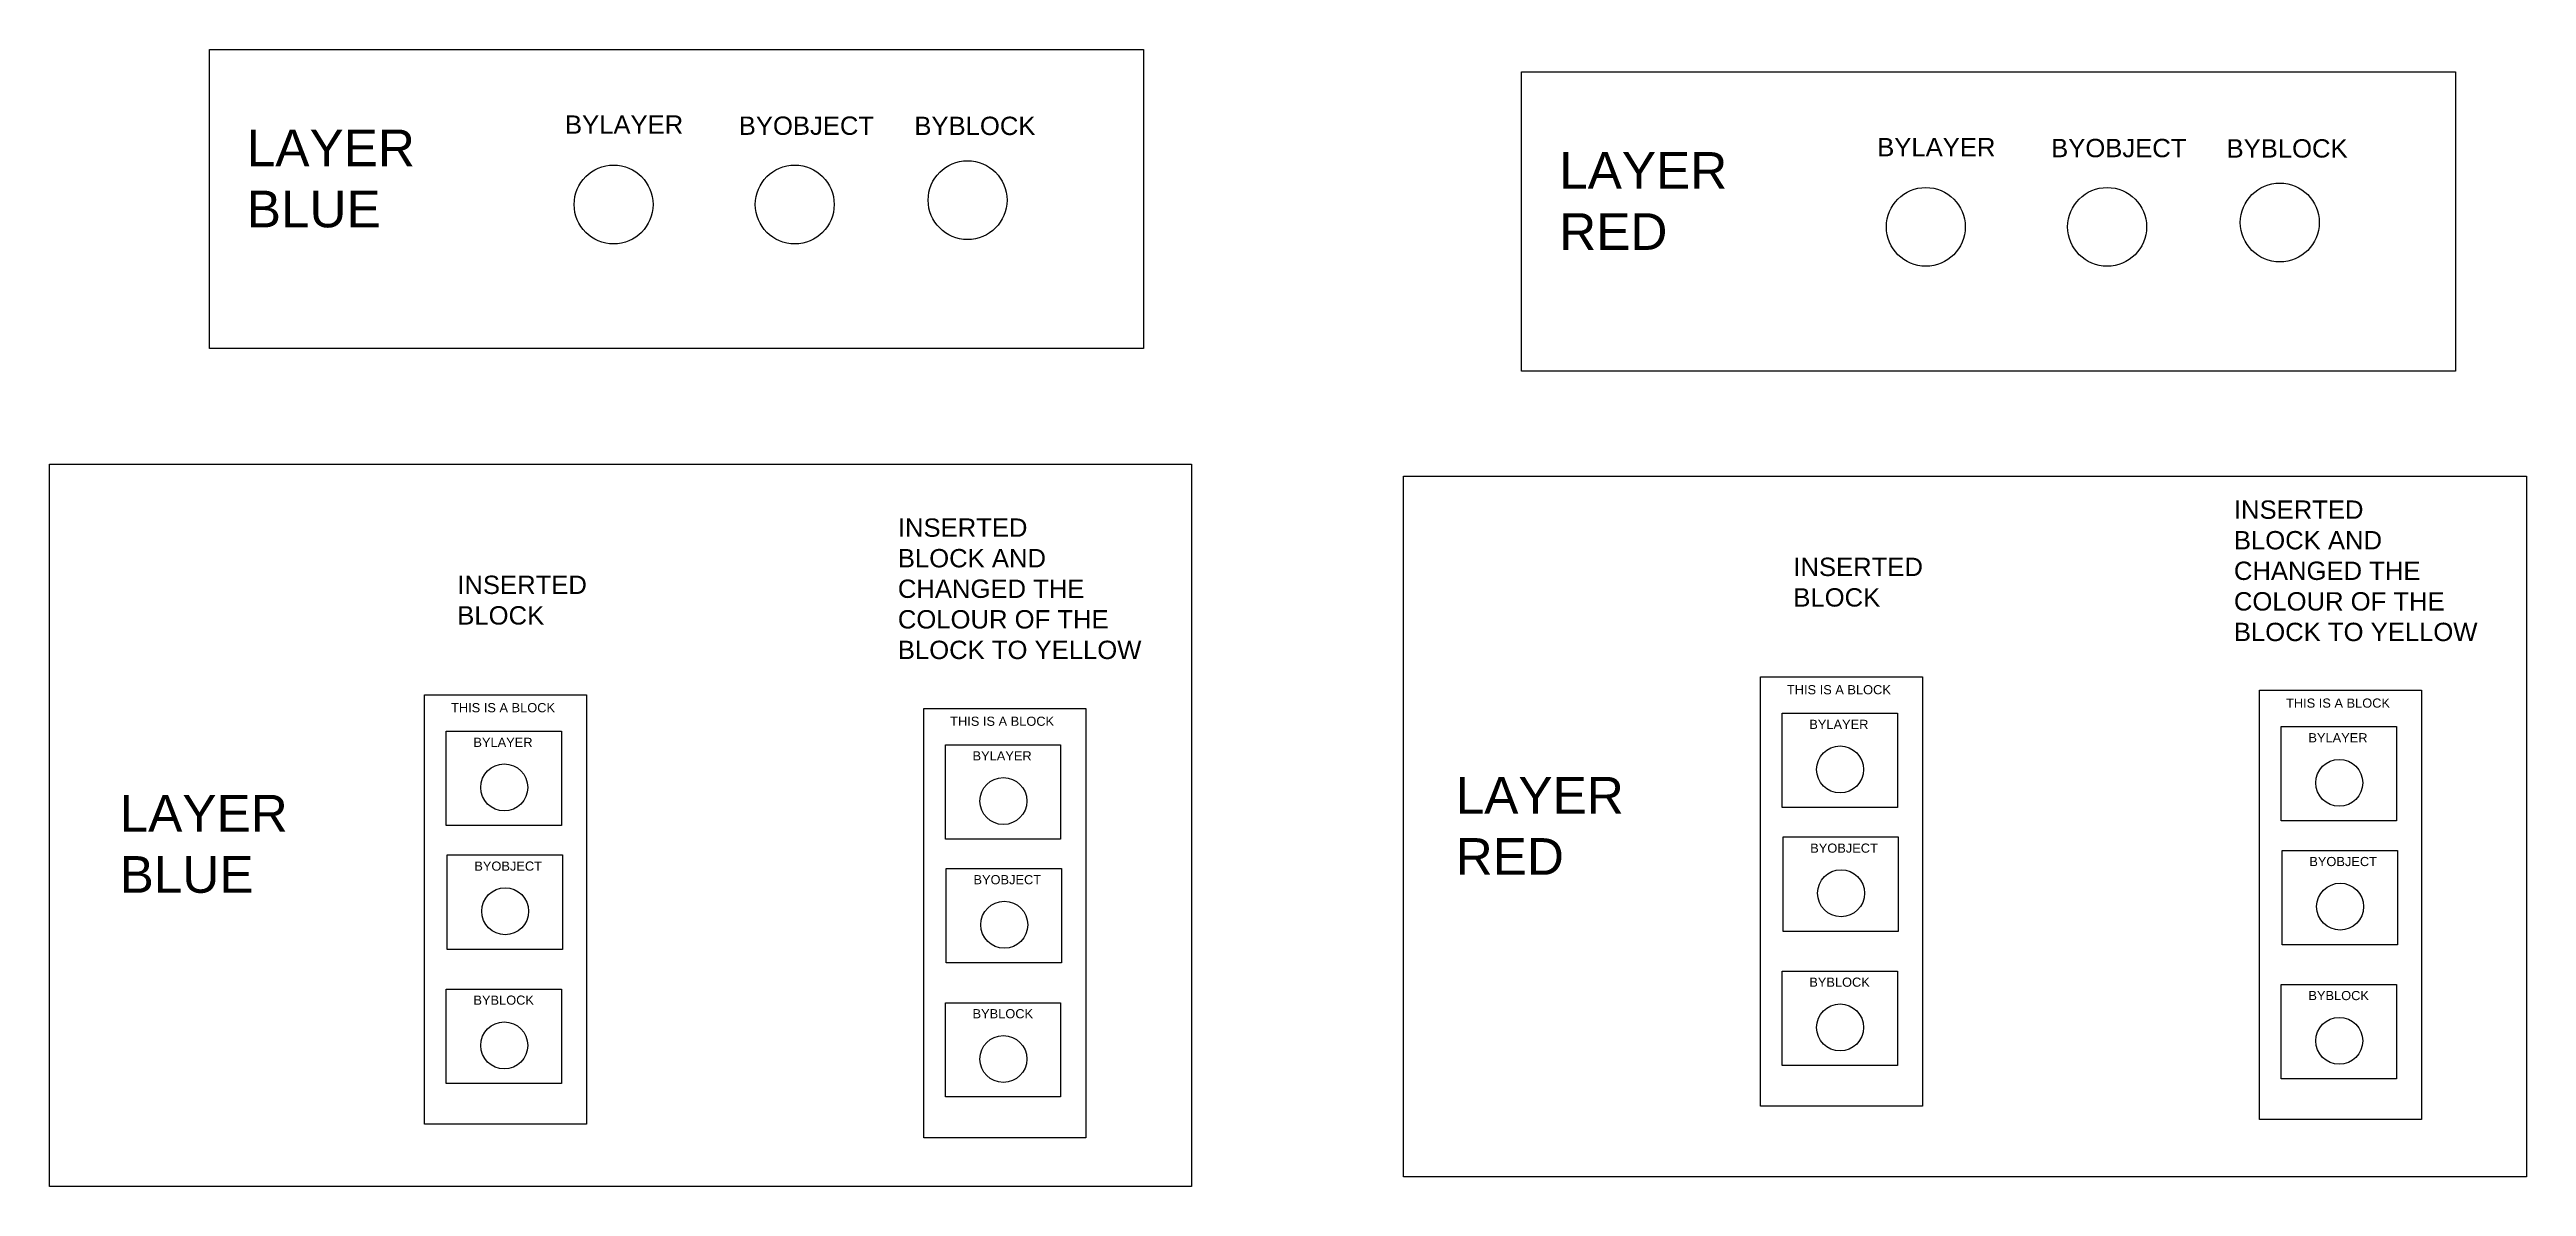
# Model space of a CAD drawing. Header units: inches. Extents: x 40 to 175, y 63 to 125.
import ezdxf

# ---------------------------------------------------------------- set-up
doc = ezdxf.new("R2010")
doc.units = ezdxf.units.IN
doc.header["$MEASUREMENT"] = 0
doc.layers.add('BLUE', color=170, linetype='Continuous')
doc.layers.add('RED', color=10, linetype='Continuous')
doc.styles.get("Standard").update_dxf_attribs({"font": 'arial.ttf'})

# ---------------------------------------------------------------- blocks, each defined once
blk = doc.blocks.new('BLOCK2')
at = {"color": 7}
blk.add_lwpolyline([(-4.39, 11.8), (4.44, 11.8), (4.44, -11.61), (-4.39, -11.61)], close=True, dxfattribs=at)
blk.add_lwpolyline([(-3.21, 9.82), (3.07, 9.82), (3.07, 4.67), (-3.21, 4.67)], close=True)
at = {"color": 6}
blk.add_lwpolyline([(-3.16, 3.07), (3.12, 3.07), (3.12, -2.08), (-3.16, -2.08)], close=True, dxfattribs=at)
at = {"color": 0}
blk.add_lwpolyline([(-3.21, -4.25), (3.07, -4.25), (3.07, -9.39), (-3.21, -9.39)], close=True, dxfattribs=at)
blk.add_circle((-0.05, 6.75), 1.28)
at = {"color": 6}
blk.add_circle((0, 0), 1.28, dxfattribs=at)
at = {"color": 0}
blk.add_circle((-0.05, -7.32), 1.28, dxfattribs=at)
at = {"color": 7, "insert": (-2.95, 11.35), "char_height": 0.5, "attachment_point": 1}
blk.add_mtext_dynamic_manual_height_columns('THIS IS A BLOCK', width=7.1242, gutter_width=1, heights=[0], dxfattribs=at)
at = {"insert": (-1.73, 9.46), "char_height": 0.5, "attachment_point": 1}
blk.add_mtext_dynamic_manual_height_columns('BYLAYER', width=4.5736, gutter_width=1, heights=[0], dxfattribs=at)
at = {"color": 6, "insert": (-1.68, 2.71), "char_height": 0.5, "attachment_point": 1}
blk.add_mtext_dynamic_manual_height_columns('BYOBJECT', width=4.5736, gutter_width=1, heights=[0], dxfattribs=at)
at = {"color": 0, "insert": (-1.73, -4.6), "char_height": 0.5, "attachment_point": 1}
blk.add_mtext_dynamic_manual_height_columns('BYBLOCK', width=4.5736, gutter_width=1, heights=[0], dxfattribs=at)

msp = doc.modelspace()

# ---------------------------------------------------------------- linework, layer by layer
at = {"layer": 'BLUE'}
for points in [[(48.72, 125.39), (99.62, 125.39), (99.62, 109.08), (48.72, 109.08)], [(40.01, 102.78), (102.24, 102.78), (102.24, 63.39), (40.01, 63.39)]]:
    msp.add_lwpolyline(points, close=True, dxfattribs=at)
msp.add_circle((70.75, 116.94), 2.15, dxfattribs=at)
at = {"layer": 'BLUE', "color": 30, "true_color": 0xf26722}
msp.add_circle((80.62, 116.94), 2.15, dxfattribs=at)
at = {"layer": 'BLUE', "color": 0}
msp.add_circle((90.04, 117.18), 2.15, dxfattribs=at)
at = {"layer": 'RED'}
for points in [[(120.23, 124.17), (171.13, 124.17), (171.13, 107.86), (120.23, 107.86)], [(113.8, 102.13), (174.99, 102.13), (174.99, 63.91), (113.8, 63.91)]]:
    msp.add_lwpolyline(points, close=True, dxfattribs=at)
msp.add_circle((142.26, 115.72), 2.15, dxfattribs=at)
at = {"layer": 'RED', "color": 30, "true_color": 0xf26722}
msp.add_circle((152.14, 115.72), 2.15, dxfattribs=at)
at = {"layer": 'RED', "color": 0}
msp.add_circle((161.55, 115.96), 2.15, dxfattribs=at)

# ---------------------------------------------------------------- block references
at = {"layer": 'BLUE'}
msp.add_blockref('BLOCK2', (64.84, 78.4), dxfattribs=at)
at = {"layer": 'BLUE', "color": 2}
msp.add_blockref('BLOCK2', (92.04, 77.66), dxfattribs=at)
at = {"layer": 'RED'}
msp.add_blockref('BLOCK2', (137.64, 79.38), dxfattribs=at)
at = {"layer": 'RED', "color": 2}
msp.add_blockref('BLOCK2', (164.84, 78.65), dxfattribs=at)

# ---------------------------------------------------------------- texts
at = {"layer": 'BLUE', "attachment_point": 1}
for s, width, insert, char_height in [('BYLAYER', 4.5736, (68.1, 121.8), 1), ('LAYER\\PBLUE', 8.1995, (50.76, 121.03), 2), ('INSERTED\\PBLOCK AND CHANGED THE COLOUR OF THE BLOCK TO YELLOW', 14.9437, (86.24, 99.82), 1), ('INSERTED\\PBLOCK', 11.7472, (62.23, 96.7), 1), ('LAYER\\PBLUE', 8.1995, (43.83, 84.74), 2)]:
    msp.add_mtext_dynamic_manual_height_columns(s, width=width, gutter_width=1, heights=[0], dxfattribs=dict(at, insert=insert, char_height=char_height))
at = {"layer": 'BLUE', "color": 30, "true_color": 0xf26722, "insert": (77.57, 121.74), "char_height": 1, "attachment_point": 1}
msp.add_mtext_dynamic_manual_height_columns('BYOBJECT', width=4.5736, gutter_width=1, heights=[0], dxfattribs=at)
at = {"layer": 'BLUE', "color": 0, "insert": (87.14, 121.73), "char_height": 1, "attachment_point": 1}
msp.add_mtext_dynamic_manual_height_columns('BYBLOCK', width=4.5736, gutter_width=1, heights=[0], dxfattribs=at)
at = {"layer": 'RED', "attachment_point": 1}
for s, width, insert, char_height in [('BYLAYER', 4.5736, (139.61, 120.57), 1), ('LAYER\\PRED', 8.1995, (122.28, 119.8), 2), ('INSERTED\\PBLOCK AND CHANGED THE COLOUR OF THE BLOCK TO YELLOW', 14.9437, (159.05, 100.8), 1), ('INSERTED\\PBLOCK', 11.7472, (135.04, 97.68), 1), ('LAYER\\PRED', 8.1995, (116.64, 85.72), 2)]:
    msp.add_mtext_dynamic_manual_height_columns(s, width=width, gutter_width=1, heights=[0], dxfattribs=dict(at, insert=insert, char_height=char_height))
at = {"layer": 'RED', "color": 30, "true_color": 0xf26722, "insert": (149.09, 120.52), "char_height": 1, "attachment_point": 1}
msp.add_mtext_dynamic_manual_height_columns('BYOBJECT', width=4.5736, gutter_width=1, heights=[0], dxfattribs=at)
at = {"layer": 'RED', "color": 0, "insert": (158.65, 120.5), "char_height": 1, "attachment_point": 1}
msp.add_mtext_dynamic_manual_height_columns('BYBLOCK', width=4.5736, gutter_width=1, heights=[0], dxfattribs=at)

doc.saveas('drawing.dxf')
